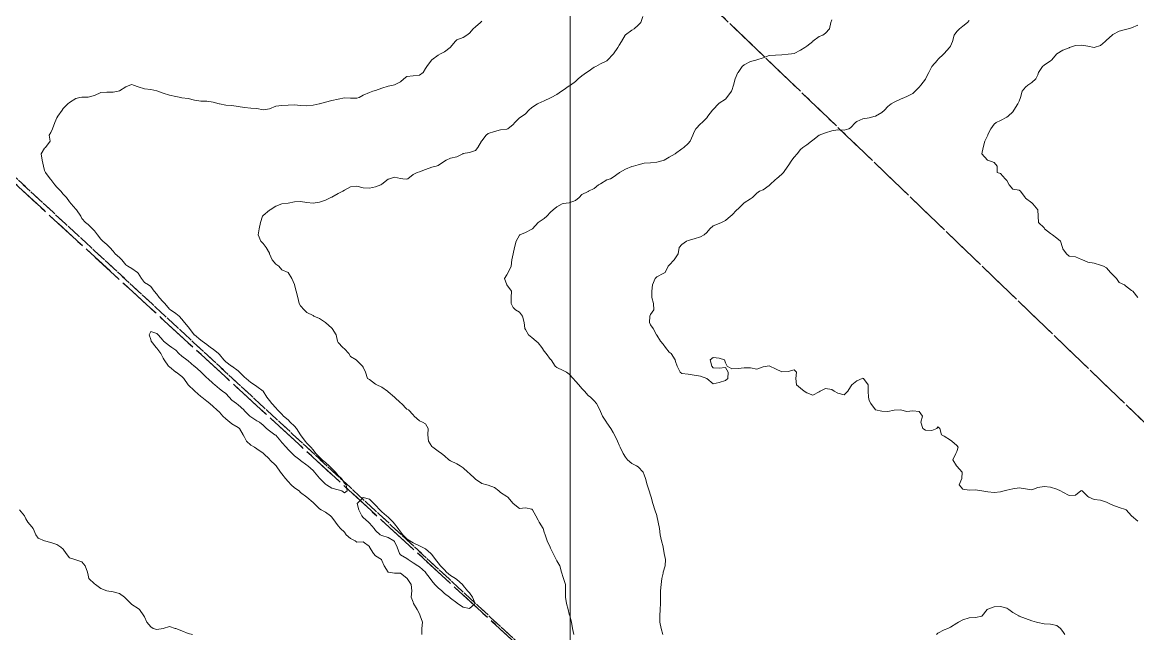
# Model space of a CAD drawing. Header units: centimetres. Extents: x 0 to 642158, y -847 to 649707.
# Drawn here: x 617723 to 617812.2, y 621317.3 to 621366.3 of the extents above; entities that cross this region are included whole.
import ezdxf

# ---------------------------------------------------------------- set-up
doc = ezdxf.new("R2010")
doc.units = ezdxf.units.CM
doc.header["$MEASUREMENT"] = 0
doc.linetypes.add('CENTERX2', pattern=[4, 2.5, -0.5, 0.5, -0.5])
doc.linetypes.add('JIS_02_0.7', pattern=[1.35, 0.75, -0.6])
for name, color, linetype, lineweight in [('MEV_grille', 254, 'Continuous', 9), ('WAL_parcellaire agricole', 7, 'JIS_02_0.7', 25), ('WAL_topographie 0.5', 253, 'Continuous', 20)]:
    doc.layers.add(name, color=color, linetype=linetype, lineweight=lineweight)
doc.layers.add('SPW_parcellaire cadastral', color=7, linetype='CENTERX2', lineweight=25, true_color=0xff0542)

# ---------------------------------------------------------------- blocks, each defined once
blk = doc.blocks.new('*U112')
at = {"layer": 'MEV_grille', "transparency": 33554687}
blk.add_lwpolyline([(0, 1825.476), (0, -1825.476)], dxfattribs=at)
blk = doc.blocks.new('*U113')
at = {"layer": 'MEV_grille', "color": 0, "linetype": 'ByBlock', "lineweight": -2, "transparency": 16777216}
blk.add_blockref('*U112', (2400, 0), dxfattribs=at)

msp = doc.modelspace()

# ---------------------------------------------------------------- linework, layer by layer
at = {"layer": 'SPW_parcellaire cadastral'}
for points in [[(617816.476, 621424.898), (617824.508, 621422.923), (617835.723, 621420.454), (617825.541, 621409.239), (617873.84, 621362.678), (617865.111, 621360.284), (617852.456, 621347.075), (617846.28, 621339.575), (617837.643, 621329.177), (617835.251, 621327.391), (617833.282, 621314.509), (617725.797, 621417.96), (617742.731, 621431.634), (617752.017, 621428.975), (617787.555, 621418.224), (617804.281, 621413.257), (617815.004, 621425.259), (617816.184, 621424.984), (617816.476, 621424.898)], [(617833.282, 621314.509), (617831.385, 621309.286), (617826.794, 621300.171), (617819.413, 621291.278), (617807.259, 621275.414), (617686.905, 621385.935), (617725.797, 621417.96), (617833.282, 621314.509)], [(617671.264, 621373.869), (617686.905, 621385.935), (617807.259, 621275.414), (617805.988, 621273.734), (617791.53, 621254.629), (617784.555, 621246.521), (617738.728, 621285.375), (617709.084, 621310.513), (617653.06, 621358.485), (617671.264, 621373.869)]]:
    msp.add_lwpolyline(points, dxfattribs=at)
at = {"layer": 'WAL_parcellaire agricole'}
for points in [[(617639.105, 621395.562), (617701.546, 621464.593), (617743, 621429.973), (617810.601, 621412.782), (617820.3, 621423.383), (617863.4, 621413.488), (617857.807, 621359.988), (617848.475, 621344.987), (617838.11, 621335.685), (617831.41, 621334.285), (617828.01, 621331.684), (617829.313, 621312.985), (617819.815, 621297.65), (617804.15, 621279.649), (617798.652, 621284.58), (617770.147, 621309.644), (617708.807, 621366.47), (617686.805, 621384.967), (617679.506, 621377.967), (617672.807, 621373.966), (617639.105, 621395.562)], [(617452.696, 621276.191), (617459.945, 621280.192), (617462.445, 621283.067), (617467.695, 621283.943), (617481.818, 621292.611), (617621.685, 621350.585), (617672.807, 621373.966), (617679.506, 621377.967), (617686.805, 621384.967), (617708.807, 621366.47), (617770.147, 621309.644), (617747.482, 621299.308), (617700.152, 621274.137), (617499.666, 621168.614), (617489.608, 621165.186), (617452.696, 621276.191)]]:
    msp.add_lwpolyline(points, dxfattribs=at)
at = {"layer": 'WAL_topographie 0.5'}
for points in [[(617759.75, 621366.375), (617759.644, 621366.25), (617759.25, 621365.917), (617759.064, 621365.75), (617758.75, 621365.417), (617758.554, 621365.25), (617758.25, 621365.069), (617757.75, 621364.867), (617757.616, 621364.75), (617757.25, 621364.281), (617757.223, 621364.25), (617756.75, 621363.907), (617756.43, 621363.75), (617756.25, 621363.652), (617755.75, 621363.276), (617755.724, 621363.25), (617755.348, 621362.75), (617755.25, 621362.571), (617755.05, 621362.25), (617754.75, 621362.054), (617754.25, 621361.993), (617753.75, 621361.934), (617753.519, 621361.75), (617753.25, 621361.506), (617752.75, 621361.269), (617752.659, 621361.25), (617752.25, 621361.163), (617751.75, 621360.995), (617751.25, 621360.814), (617751.036, 621360.75), (617750.75, 621360.668), (617750.25, 621360.433), (617749.924, 621360.25), (617749.75, 621360.193), (617749.25, 621360.19), (617748.75, 621360.218), (617748.25, 621360.133), (617747.75, 621360.004), (617747.25, 621359.894), (617746.75, 621359.757), (617746.719, 621359.75), (617746.25, 621359.638), (617745.75, 621359.578), (617745.25, 621359.602), (617744.75, 621359.661), (617744.25, 621359.641), (617743.75, 621359.618), (617743.25, 621359.57), (617742.75, 621359.336), (617742.25, 621359.272), (617741.75, 621359.375), (617741.25, 621359.405), (617740.75, 621359.442), (617740.25, 621359.544), (617739.75, 621359.604), (617739.25, 621359.651), (617738.75, 621359.743), (617738.725, 621359.75), (617738.25, 621359.888), (617737.75, 621359.966), (617737.25, 621359.969), (617736.75, 621360.047), (617736.25, 621360.167), (617735.75, 621360.229), (617735.659, 621360.25), (617735.25, 621360.333), (617734.75, 621360.445), (617734.25, 621360.589), (617733.815, 621360.75), (617733.75, 621360.78), (617733.25, 621360.905), (617732.75, 621360.956), (617732.25, 621361.113), (617731.861, 621361.25), (617731.75, 621361.286), (617731.568, 621361.25), (617731.25, 621361.12), (617730.75, 621360.786), (617730.639, 621360.75), (617730.25, 621360.677), (617729.75, 621360.682), (617729.25, 621360.667), (617728.75, 621360.412), (617728.25, 621360.284), (617727.75, 621360.279), (617727.583, 621360.25), (617727.25, 621360.169), (617726.75, 621359.857), (617726.619, 621359.75), (617726.25, 621359.381), (617726.171, 621359.25), (617725.814, 621358.75), (617725.75, 621358.625), (617725.59, 621358.25), (617725.398, 621357.75), (617725.25, 621357.442), (617725.125, 621357.25), (617725.2, 621356.75), (617724.818, 621356.25), (617724.75, 621356.187), (617724.494, 621355.75), (617724.57, 621355.25), (617724.658, 621354.75), (617724.75, 621354.422), (617724.831, 621354.25), (617725.211, 621353.75), (617725.25, 621353.696), (617725.587, 621353.25), (617725.75, 621353.085), (617726.047, 621352.75), (617726.25, 621352.526), (617726.514, 621352.25), (617726.75, 621351.903), (617726.872, 621351.75), (617727.25, 621351.31), (617727.301, 621351.25), (617727.65, 621350.75), (617727.75, 621350.569), (617728.044, 621350.25), (617728.25, 621350.086), (617728.602, 621349.75), (617728.75, 621349.592), (617728.997, 621349.25), (617729.25, 621348.905), (617729.414, 621348.75), (617729.75, 621348.497), (617729.987, 621348.25), (617730.25, 621347.942), (617730.417, 621347.75), (617730.75, 621347.438), (617730.95, 621347.25), (617731.25, 621346.855), (617731.408, 621346.75), (617731.75, 621346.559), (617732.187, 621346.25), (617732.25, 621346.193), (617732.517, 621345.75), (617732.75, 621345.453), (617733.061, 621345.25), (617733.25, 621345.121), (617733.535, 621344.75), (617733.75, 621344.5), (617733.93, 621344.25), (617734.25, 621343.903), (617734.381, 621343.75), (617734.75, 621343.318), (617734.836, 621343.25), (617735.25, 621342.958), (617735.515, 621342.75), (617735.75, 621342.509), (617735.963, 621342.25), (617736.25, 621341.887), (617736.361, 621341.75), (617736.74, 621341.25), (617736.75, 621341.241), (617737.25, 621340.826), (617737.364, 621340.75), (617737.75, 621340.468), (617738.043, 621340.25), (617738.25, 621340.107), (617738.667, 621339.75), (617738.75, 621339.67), (617739.112, 621339.25), (617739.25, 621339.1), (617739.717, 621338.75), (617739.75, 621338.73), (617740.25, 621338.369), (617740.363, 621338.25), (617740.75, 621337.859), (617740.878, 621337.75), (617741.25, 621337.445), (617741.556, 621337.25), (617741.75, 621337.109), (617742.25, 621336.75), (617742.25, 621336.75), (617742.554, 621336.25), (617742.75, 621335.996), (617742.934, 621335.75), (617743.25, 621335.417), (617743.404, 621335.25), (617743.75, 621334.89), (617743.886, 621334.75), (617744.25, 621334.442), (617744.423, 621334.25), (617744.75, 621333.927), (617744.921, 621333.75), (617745.25, 621333.25), (617745.25, 621333.25), (617745.604, 621332.75), (617745.75, 621332.573), (617746.068, 621332.25), (617746.25, 621332.056), (617746.466, 621331.75), (617746.75, 621331.459), (617746.967, 621331.25), (617747.25, 621331.026), (617747.524, 621330.75), (617747.75, 621330.541), (617748.032, 621330.25), (617748.25, 621329.993), (617748.513, 621329.75), (617748.75, 621329.383), (617748.883, 621329.25), (617748.964, 621328.75), (617748.75, 621328.589), (617748.536, 621328.75), (617748.25, 621328.836), (617747.75, 621328.98), (617747.321, 621329.25), (617747.25, 621329.292), (617746.779, 621329.75), (617746.75, 621329.786), (617746.368, 621330.25), (617746.25, 621330.382), (617745.815, 621330.75), (617745.75, 621330.81), (617745.25, 621331.193), (617745.172, 621331.25), (617744.75, 621331.56), (617744.583, 621331.75), (617744.25, 621332.08), (617744.094, 621332.25), (617743.75, 621332.633), (617743.656, 621332.75), (617743.25, 621333.208), (617743.188, 621333.25), (617742.75, 621333.555), (617742.525, 621333.75), (617742.25, 621334.01), (617741.955, 621334.25), (617741.75, 621334.374), (617741.25, 621334.678), (617741.172, 621334.75), (617740.75, 621335.178), (617740.692, 621335.25), (617740.25, 621335.645), (617740.103, 621335.75), (617739.75, 621336.029), (617739.531, 621336.25), (617739.25, 621336.543), (617738.99, 621336.75), (617738.75, 621336.92), (617738.384, 621337.25), (617738.25, 621337.358), (617737.821, 621337.75), (617737.75, 621337.817), (617737.288, 621338.25), (617737.25, 621338.285), (617736.75, 621338.734), (617736.735, 621338.75), (617736.25, 621339.167), (617736.151, 621339.25), (617735.75, 621339.555), (617735.5, 621339.75), (617735.25, 621340.016), (617734.937, 621340.25), (617734.75, 621340.362), (617734.287, 621340.75), (617734.25, 621340.788), (617733.843, 621341.25), (617733.75, 621341.353), (617733.25, 621341.515), (617733.125, 621341.25), (617733.25, 621340.875), (617733.3, 621340.75), (617733.674, 621340.25), (617733.75, 621340.181), (617734.073, 621339.75), (617734.25, 621339.396), (617734.33, 621339.25), (617734.687, 621338.75), (617734.75, 621338.677), (617735.25, 621338.275), (617735.283, 621338.25), (617735.75, 621337.917), (617735.909, 621337.75), (617736.25, 621337.25), (617736.25, 621337.25), (617736.75, 621336.764), (617736.769, 621336.75), (617737.25, 621336.319), (617737.341, 621336.25), (617737.75, 621335.94), (617737.97, 621335.75), (617738.25, 621335.509), (617738.538, 621335.25), (617738.75, 621335.054), (617739.024, 621334.75), (617739.25, 621334.531), (617739.571, 621334.25), (617739.75, 621334.118), (617740.25, 621333.843), (617740.353, 621333.75), (617740.66, 621333.25), (617740.75, 621333.054), (617740.917, 621332.75), (617741.25, 621332.424), (617741.563, 621332.25), (617741.75, 621332.135), (617742.25, 621331.785), (617742.287, 621331.75), (617742.75, 621331.287), (617742.794, 621331.25), (617743.25, 621330.794), (617743.291, 621330.75), (617743.647, 621330.25), (617743.75, 621330.132), (617744.027, 621329.75), (617744.25, 621329.511), (617744.485, 621329.25), (617744.75, 621329.005), (617745.125, 621328.75), (617745.25, 621328.632), (617745.75, 621328.25), (617745.75, 621328.25), (617746.25, 621327.833), (617746.319, 621327.75), (617746.75, 621327.319), (617746.883, 621327.25), (617747.25, 621327.046), (617747.65, 621326.75), (617747.75, 621326.645), (617748.038, 621326.25), (617748.25, 621325.945), (617748.445, 621325.75), (617748.75, 621325.445), (617748.896, 621325.25), (617749.25, 621324.957), (617749.603, 621324.75), (617749.75, 621324.646), (617750.25, 621324.667), (617750.75, 621324.296), (617750.771, 621324.25), (617751.066, 621323.75), (617751.25, 621323.556), (617751.708, 621323.25), (617751.75, 621323.194), (617751.924, 621322.75), (617752.25, 621322.25), (617752.25, 621322.25), (617752.75, 621322.17), (617753.25, 621322.178), (617753.75, 621321.77), (617753.763, 621321.75), (617754.105, 621321.25), (617754.15, 621320.75), (617754.083, 621320.25), (617754.25, 621319.841), (617754.281, 621319.75), (617754.578, 621319.25), (617754.75, 621318.917), (617754.821, 621318.75), (617755.011, 621318.25), (617754.957, 621317.75), (617754.935, 621317.25)], [(617772.639, 621366.75), (617772.47, 621366.25), (617772.25, 621366.06), (617771.929, 621365.75), (617771.75, 621365.641), (617771.25, 621365.286), (617771.215, 621365.25), (617770.929, 621364.75), (617770.75, 621364.458), (617770.634, 621364.25), (617770.284, 621363.75), (617770.25, 621363.713), (617769.808, 621363.25), (617769.75, 621363.199), (617769.25, 621362.944), (617768.861, 621362.75), (617768.75, 621362.69), (617768.25, 621362.332), (617768.118, 621362.25), (617767.75, 621361.978), (617767.466, 621361.75), (617767.25, 621361.534), (617766.846, 621361.25), (617766.75, 621361.198), (617766.25, 621360.85), (617766.121, 621360.75), (617765.75, 621360.49), (617765.288, 621360.25), (617765.25, 621360.231), (617764.75, 621359.978), (617764.25, 621359.767), (617764.211, 621359.75), (617763.75, 621359.448), (617763.5, 621359.25), (617763.25, 621358.947), (617762.982, 621358.75), (617762.75, 621358.615), (617762.378, 621358.25), (617762.25, 621358.083), (617761.836, 621357.75), (617761.75, 621357.708), (617761.25, 621357.671), (617760.75, 621357.536), (617760.25, 621357.361), (617760.104, 621357.25), (617759.75, 621356.797), (617759.725, 621356.75), (617759.425, 621356.25), (617759.25, 621356.012), (617758.75, 621355.857), (617758.25, 621355.764), (617758.229, 621355.75), (617757.75, 621355.505), (617757.25, 621355.386), (617756.893, 621355.25), (617756.75, 621355.167), (617756.25, 621354.816), (617756.094, 621354.75), (617755.75, 621354.664), (617755.25, 621354.493), (617754.75, 621354.305), (617754.566, 621354.25), (617754.25, 621354.096), (617753.814, 621353.75), (617753.75, 621353.714), (617753.417, 621353.75), (617753.25, 621353.771), (617752.75, 621353.863), (617752.35, 621353.75), (617752.25, 621353.707), (617751.75, 621353.318), (617751.654, 621353.25), (617751.25, 621353.098), (617750.75, 621352.996), (617750.25, 621353.031), (617749.75, 621353.152), (617749.25, 621353.114), (617748.75, 621352.826), (617748.625, 621352.75), (617748.25, 621352.567), (617747.75, 621352.284), (617747.678, 621352.25), (617747.25, 621352.041), (617746.75, 621351.885), (617746.25, 621351.788), (617745.75, 621351.837), (617745.25, 621351.917), (617744.75, 621351.906), (617744.25, 621351.802), (617743.75, 621351.75), (617743.75, 621351.75), (617743.25, 621351.55), (617742.821, 621351.25), (617742.75, 621351.225), (617742.25, 621350.8), (617742.2, 621350.75), (617742.04, 621350.25), (617741.927, 621349.75), (617741.859, 621349.25), (617742.066, 621348.75), (617742.25, 621348.566), (617742.5, 621348.25), (617742.75, 621347.788), (617742.764, 621347.75), (617742.974, 621347.25), (617743.25, 621346.917), (617743.5, 621346.75), (617743.75, 621346.464), (617744.25, 621346.25), (617744.25, 621346.25), (617744.546, 621345.75), (617744.75, 621345.292), (617744.764, 621345.25), (617744.9, 621344.75), (617745.013, 621344.25), (617745.133, 621343.75), (617745.25, 621343.566), (617745.523, 621343.25), (617745.75, 621343.05), (617746.25, 621342.8), (617746.309, 621342.75), (617746.75, 621342.547), (617747.228, 621342.25), (617747.25, 621342.239), (617747.75, 621341.784), (617747.783, 621341.75), (617748.097, 621341.25), (617748.203, 621340.75), (617748.25, 621340.65), (617748.631, 621340.25), (617748.75, 621340.141), (617749.096, 621339.75), (617749.25, 621339.528), (617749.704, 621339.25), (617749.75, 621339.205), (617750.205, 621338.75), (617750.25, 621338.65), (617750.45, 621338.25), (617750.607, 621337.75), (617750.75, 621337.667), (617751.25, 621337.3), (617751.341, 621337.25), (617751.75, 621337.054), (617752.187, 621336.75), (617752.25, 621336.687), (617752.75, 621336.267), (617752.768, 621336.25), (617753.25, 621335.815), (617753.317, 621335.75), (617753.75, 621335.302), (617753.875, 621335.25), (617754.25, 621334.841), (617754.333, 621334.75), (617754.75, 621334.365), (617755, 621334.25), (617755.25, 621334.114), (617755.45, 621333.75), (617755.425, 621333.25), (617755.489, 621332.75), (617755.75, 621332.321), (617755.821, 621332.25), (617756.25, 621331.934), (617756.519, 621331.75), (617756.75, 621331.55), (617757.096, 621331.25), (617757.25, 621331.163), (617757.75, 621330.917), (617758.019, 621330.75), (617758.25, 621330.6), (617758.618, 621330.25), (617758.75, 621330.141), (617759.178, 621329.75), (617759.25, 621329.7), (617759.75, 621329.356), (617760.139, 621329.25), (617760.25, 621329.225), (617760.75, 621329.036), (617761.114, 621328.75), (617761.25, 621328.625), (617761.75, 621328.313), (617761.827, 621328.25), (617762.25, 621327.75), (617762.25, 621327.75), (617762.75, 621327.341), (617763.25, 621327.412), (617763.75, 621327.304), (617763.799, 621327.25), (617764.059, 621326.75), (617764.25, 621326.404), (617764.343, 621326.25), (617764.653, 621325.75), (617764.75, 621325.459), (617764.808, 621325.25), (617764.989, 621324.75), (617765.222, 621324.25), (617765.25, 621324.171), (617765.466, 621323.75), (617765.706, 621323.25), (617765.75, 621323.167), (617765.983, 621322.75), (617766.122, 621322.25), (617766.25, 621321.827), (617766.282, 621321.75), (617766.438, 621321.25), (617766.454, 621320.75), (617766.455, 621320.25), (617766.517, 621319.75), (617766.645, 621319.25), (617766.75, 621318.875), (617766.792, 621318.75), (617766.911, 621318.25), (617767.007, 621317.75), (617767.098, 621317.25)], [(617787.75, 621366.472), (617787.681, 621366.25), (617787.567, 621365.75), (617787.25, 621365.398), (617787.04, 621365.25), (617786.75, 621365.128), (617786.25, 621364.765), (617786.233, 621364.75), (617785.75, 621364.361), (617785.596, 621364.25), (617785.25, 621364.046), (617784.75, 621363.783), (617784.536, 621363.75), (617784.25, 621363.715), (617783.75, 621363.676), (617783.25, 621363.639), (617782.75, 621363.62), (617782.25, 621363.42), (617781.75, 621363.272), (617781.671, 621363.25), (617781.25, 621363.139), (617780.75, 621362.869), (617780.571, 621362.75), (617780.25, 621362.268), (617780.238, 621362.25), (617780.02, 621361.75), (617779.883, 621361.25), (617779.75, 621360.821), (617779.73, 621360.75), (617779.356, 621360.25), (617779.25, 621360.134), (617778.75, 621359.813), (617778.68, 621359.75), (617778.25, 621359.299), (617778.212, 621359.25), (617777.841, 621358.75), (617777.75, 621358.632), (617777.379, 621358.25), (617777.25, 621358.143), (617776.883, 621357.75), (617776.75, 621357.51), (617776.632, 621357.25), (617776.433, 621356.75), (617776.25, 621356.562), (617775.912, 621356.25), (617775.75, 621356.139), (617775.25, 621355.773), (617775.217, 621355.75), (617774.75, 621355.47), (617774.342, 621355.25), (617774.25, 621355.208), (617773.75, 621355.072), (617773.25, 621355.037), (617772.75, 621354.99), (617772.25, 621354.863), (617771.875, 621354.75), (617771.75, 621354.724), (617771.25, 621354.529), (617770.763, 621354.25), (617770.75, 621354.236), (617770.25, 621353.864), (617770.039, 621353.75), (617769.75, 621353.65), (617769.25, 621353.35), (617769.095, 621353.25), (617768.75, 621352.972), (617768.279, 621352.75), (617768.25, 621352.74), (617767.75, 621352.475), (617767.525, 621352.25), (617767.25, 621352), (617766.75, 621351.833), (617766.25, 621351.775), (617766.185, 621351.75), (617765.75, 621351.506), (617765.45, 621351.25), (617765.25, 621351.061), (617764.947, 621350.75), (617764.75, 621350.558), (617764.25, 621350.25), (617764.25, 621350.25), (617763.8, 621349.75), (617763.75, 621349.703), (617763.25, 621349.458), (617762.781, 621349.25), (617762.75, 621349.227), (617762.488, 621348.75), (617762.361, 621348.25), (617762.25, 621347.75), (617762.25, 621347.75), (617762.152, 621347.25), (617762.102, 621346.75), (617761.852, 621346.25), (617761.75, 621346.05), (617761.553, 621345.75), (617761.75, 621345.25), (617761.75, 621345.25), (617762.121, 621344.75), (617762.083, 621344.25), (617762.091, 621343.75), (617762.25, 621343.432), (617762.45, 621343.25), (617762.75, 621343.062), (617763.013, 621342.75), (617763.136, 621342.25), (617763.194, 621341.75), (617763.25, 621341.676), (617763.485, 621341.25), (617763.75, 621341.033), (617764.09, 621340.75), (617764.25, 621340.61), (617764.561, 621340.25), (617764.75, 621339.938), (617764.889, 621339.75), (617765.25, 621339.286), (617765.287, 621339.25), (617765.625, 621338.75), (617765.75, 621338.636), (617766.25, 621338.39), (617766.519, 621338.25), (617766.75, 621338.104), (617767.052, 621337.75), (617767.25, 621337.548), (617767.514, 621337.25), (617767.75, 621336.966), (617767.961, 621336.75), (617768.25, 621336.389), (617768.435, 621336.25), (617768.75, 621335.957), (617768.917, 621335.75), (617769.191, 621335.25), (617769.25, 621335.117), (617769.417, 621334.75), (617769.715, 621334.25), (617769.75, 621334.215), (617770.064, 621333.75), (617770.25, 621333.442), (617770.364, 621333.25), (617770.596, 621332.75), (617770.75, 621332.417), (617770.831, 621332.25), (617771.056, 621331.75), (617771.25, 621331.45), (617771.393, 621331.25), (617771.75, 621330.958), (617772.129, 621330.75), (617772.25, 621330.684), (617772.664, 621330.25), (617772.75, 621330.03), (617772.836, 621329.75), (617772.973, 621329.25), (617773.15, 621328.75), (617773.25, 621328.417), (617773.306, 621328.25), (617773.422, 621327.75), (617773.599, 621327.25), (617773.75, 621326.786), (617773.76, 621326.75), (617773.852, 621326.25), (617773.955, 621325.75), (617774.028, 621325.25), (617774.135, 621324.75), (617774.25, 621324.283), (617774.257, 621324.25), (617774.353, 621323.75), (617774.448, 621323.25), (617774.408, 621322.75), (617774.268, 621322.25), (617774.25, 621322.167), (617774.157, 621321.75), (617774.091, 621321.25), (617774.04, 621320.75), (617774.043, 621320.25), (617774.053, 621319.75), (617774.031, 621319.25), (617773.997, 621318.75), (617774.006, 621318.25), (617774.111, 621317.75), (617774.226, 621317.25)], [(617798.75, 621366.412), (617798.607, 621366.25), (617798.25, 621365.962), (617797.961, 621365.75), (617797.75, 621365.55), (617797.539, 621365.25), (617797.425, 621364.75), (617797.25, 621364.357), (617797.169, 621364.25), (617796.75, 621363.766), (617796.726, 621363.75), (617796.25, 621363.296), (617796.219, 621363.25), (617795.772, 621362.75), (617795.75, 621362.724), (617795.516, 621362.25), (617795.262, 621361.75), (617795.25, 621361.731), (617794.868, 621361.25), (617794.75, 621361.09), (617794.423, 621360.75), (617794.25, 621360.577), (617793.75, 621360.342), (617793.567, 621360.25), (617793.25, 621360.112), (617792.75, 621359.889), (617792.5, 621359.75), (617792.25, 621359.546), (617791.976, 621359.25), (617791.75, 621359.053), (617791.25, 621358.758), (617791.222, 621358.75), (617790.75, 621358.621), (617790.25, 621358.537), (617789.75, 621358.321), (617789.657, 621358.25), (617789.25, 621357.823), (617789.107, 621357.75), (617788.75, 621357.651), (617788.25, 621357.663), (617787.75, 621357.586), (617787.25, 621357.414), (617786.75, 621357.25), (617786.75, 621357.25), (617786.25, 621356.852), (617786.121, 621356.75), (617785.75, 621356.473), (617785.45, 621356.25), (617785.25, 621356.079), (617784.974, 621355.75), (617784.75, 621355.482), (617784.552, 621355.25), (617784.25, 621354.782), (617784.229, 621354.75), (617783.893, 621354.25), (617783.75, 621354.12), (617783.325, 621353.75), (617783.25, 621353.682), (617782.798, 621353.25), (617782.75, 621353.199), (617782.25, 621352.872), (617781.975, 621352.75), (617781.75, 621352.589), (617781.398, 621352.25), (617781.25, 621352.132), (617780.75, 621351.818), (617780.664, 621351.75), (617780.25, 621351.347), (617780.155, 621351.25), (617779.75, 621350.833), (617779.65, 621350.75), (617779.25, 621350.407), (617778.927, 621350.25), (617778.75, 621350.173), (617778.25, 621349.986), (617777.993, 621349.75), (617777.75, 621349.454), (617777.554, 621349.25), (617777.25, 621349.09), (617776.75, 621348.935), (617776.25, 621348.809), (617776.115, 621348.75), (617775.75, 621348.486), (617775.538, 621348.25), (617775.447, 621347.75), (617775.25, 621347.425), (617775.133, 621347.25), (617774.75, 621346.839), (617774.669, 621346.75), (617774.427, 621346.25), (617774.25, 621346.156), (617773.75, 621345.886), (617773.614, 621345.75), (617773.413, 621345.25), (617773.359, 621344.75), (617773.343, 621344.25), (617773.476, 621343.75), (617773.5, 621343.25), (617773.25, 621342.882), (617773.197, 621342.75), (617773.156, 621342.25), (617773.25, 621342.058), (617773.461, 621341.75), (617773.736, 621341.25), (617773.75, 621341.225), (617774.056, 621340.75), (617774.25, 621340.5), (617774.457, 621340.25), (617774.75, 621339.864), (617774.889, 621339.75), (617775.221, 621339.25), (617775.25, 621339.125), (617775.386, 621338.75), (617775.613, 621338.25), (617775.75, 621338.167), (617776.25, 621338.103), (617776.75, 621338.009), (617777.25, 621337.95), (617777.75, 621337.75), (617777.75, 621337.75), (617778.25, 621337.327), (617778.75, 621337.444), (617779.25, 621337.583), (617779.438, 621337.75), (617779.464, 621338.25), (617779.25, 621338.625), (617778.75, 621338.594), (617778.25, 621338.617), (617778.15, 621338.75), (617778.017, 621339.25), (617778.25, 621339.434), (617778.75, 621339.386), (617779.179, 621339.25), (617779.25, 621339), (617779.375, 621338.75), (617779.75, 621338.536), (617780.25, 621338.55), (617780.75, 621338.614), (617781.25, 621338.603), (617781.75, 621338.5), (617782.25, 621338.679), (617782.583, 621338.75), (617782.75, 621338.766), (617782.806, 621338.75), (617783.25, 621338.528), (617783.75, 621338.276), (617784.25, 621338.306), (617784.75, 621338.438), (617784.938, 621338.25), (617784.875, 621337.75), (617784.938, 621337.25), (617785.25, 621336.987), (617785.55, 621336.75), (617785.75, 621336.6), (617786.25, 621336.408), (617786.75, 621336.697), (617786.833, 621336.75), (617787.25, 621336.95), (617787.75, 621336.869), (617787.942, 621336.75), (617788.25, 621336.576), (617788.75, 621336.45), (617789.05, 621336.75), (617789.25, 621337.083), (617789.357, 621337.25), (617789.75, 621337.555), (617790.188, 621337.75), (617790.25, 621337.77), (617790.279, 621337.75), (617790.662, 621337.25), (617790.678, 621336.75), (617790.685, 621336.25), (617790.75, 621336), (617790.875, 621335.75), (617791.25, 621335.25), (617791.25, 621335.25), (617791.75, 621335.139), (617792.25, 621335.105), (617792.75, 621335.221), (617793.25, 621335.235), (617793.75, 621335.12), (617794.25, 621335.163), (617794.75, 621335.111), (617795.01, 621334.75), (617794.883, 621334.25), (617795.03, 621333.75), (617795.25, 621333.628), (617795.75, 621333.6), (617796.159, 621333.75), (617796.25, 621333.875), (617796.393, 621333.75), (617796.523, 621333.25), (617796.75, 621333.131), (617797.25, 621332.818), (617797.357, 621332.75), (617797.75, 621332.383), (617797.855, 621332.25), (617797.75, 621331.917), (617797.694, 621331.75), (617797.44, 621331.25), (617797.721, 621330.75), (617797.75, 621330.727), (617798.187, 621330.25), (617798.15, 621329.75), (617797.94, 621329.25), (617798.25, 621328.889), (617798.75, 621328.825), (617799.25, 621328.85), (617799.75, 621328.75), (617799.75, 621328.75), (617800.25, 621328.669), (617800.75, 621328.617), (617801.25, 621328.69), (617801.55, 621328.75), (617801.75, 621328.807), (617802.25, 621328.917), (617802.75, 621329.006), (617803.25, 621328.921), (617803.75, 621328.833), (617804.25, 621329.039), (617804.75, 621329.118), (617805.25, 621329.059), (617805.75, 621328.896), (617806.068, 621328.75), (617806.25, 621328.647), (617806.75, 621328.379), (617807.25, 621328.41), (617807.697, 621328.75), (617807.75, 621328.779), (617807.79, 621328.75), (617808.25, 621328.308), (617808.322, 621328.25), (617808.75, 621328.054), (617809.25, 621328.011), (617809.75, 621327.854), (617809.95, 621327.75), (617810.25, 621327.611), (617810.75, 621327.439), (617811.25, 621327.279), (617811.315, 621327.25), (617811.75, 621326.75), (617811.75, 621326.75), (617812.25, 621326.325)], [(617812.25, 621366.034), (617811.75, 621365.824), (617811.485, 621365.75), (617811.25, 621365.694), (617810.75, 621365.571), (617810.25, 621365.294), (617810.189, 621365.25), (617809.75, 621364.847), (617809.644, 621364.75), (617809.25, 621364.408), (617808.75, 621364.262), (617808.25, 621364.37), (617807.75, 621364.446), (617807.25, 621364.423), (617806.776, 621364.25), (617806.75, 621364.241), (617806.25, 621364.046), (617805.75, 621363.75), (617805.75, 621363.75), (617805.331, 621363.25), (617805.25, 621363.199), (617804.75, 621362.853), (617804.622, 621362.75), (617804.301, 621362.25), (617804.25, 621362.074), (617804.083, 621361.75), (617803.75, 621361.453), (617803.438, 621361.25), (617803.25, 621361.095), (617802.98, 621360.75), (617802.868, 621360.25), (617802.75, 621359.95), (617802.639, 621359.75), (617802.327, 621359.25), (617802.25, 621359.119), (617801.864, 621358.75), (617801.75, 621358.667), (617801.25, 621358.411), (617800.904, 621358.25), (617800.75, 621358.132), (617800.49, 621357.75), (617800.25, 621357.288), (617800.233, 621357.25), (617799.99, 621356.75), (617799.869, 621356.25), (617799.75, 621355.75), (617800.205, 621355.25), (617800.25, 621355.225), (617800.75, 621355.062), (617801, 621354.75), (617801, 621354.25), (617801.25, 621354.159), (617801.625, 621353.75), (617801.75, 621353.613), (617801.96, 621353.25), (617802.25, 621352.906), (617802.75, 621352.829), (617802.85, 621352.75), (617803.221, 621352.25), (617803.25, 621352.204), (617803.75, 621351.813), (617803.833, 621351.75), (617804.25, 621351.25), (617804.25, 621351.25), (617804.275, 621350.75), (617804.283, 621350.25), (617804.75, 621349.813), (617804.782, 621349.75), (617805.25, 621349.358), (617805.404, 621349.25), (617805.75, 621349), (617806.06, 621348.75), (617806.21, 621348.25), (617806.25, 621348.143), (617806.539, 621347.75), (617806.75, 621347.55), (617807.25, 621347.5), (617807.75, 621347.276), (617807.812, 621347.25), (617808.25, 621347.083), (617808.75, 621346.989), (617809.25, 621346.837), (617809.5, 621346.75), (617809.75, 621346.617), (617810.055, 621346.25), (617810.25, 621346.055), (617810.539, 621345.75), (617810.75, 621345.442), (617811.167, 621345.25), (617811.25, 621345.188), (617811.75, 621344.806), (617811.833, 621344.75), (617812.25, 621344.25)], [(617759.204, 621319.75), (617758.75, 621319.331), (617758.25, 621319.453), (617757.807, 621319.75), (617757.75, 621319.798), (617757.25, 621320.178), (617757.154, 621320.25), (617756.75, 621320.553), (617756.545, 621320.75), (617756.25, 621321.003), (617755.981, 621321.25), (617755.75, 621321.566), (617755.608, 621321.75), (617755.25, 621322.232), (617755.236, 621322.25), (617754.75, 621322.676), (617754.63, 621322.75), (617754.25, 621322.991), (617753.856, 621323.25), (617753.75, 621323.33), (617753.25, 621323.647), (617753.152, 621323.75), (617752.976, 621324.25), (617752.75, 621324.702), (617752.716, 621324.75), (617752.25, 621325.013), (617751.75, 621325.174), (617751.615, 621325.25), (617751.25, 621325.571), (617751.129, 621325.75), (617750.75, 621326.177), (617750.687, 621326.25), (617750.25, 621326.627), (617750.143, 621326.75), (617749.893, 621327.25), (617749.778, 621327.75), (617750.25, 621328.235), (617750.75, 621328.08), (617751.111, 621327.75), (617751.25, 621327.606), (617751.588, 621327.25), (617751.75, 621327.072), (617752.127, 621326.75), (617752.25, 621326.64), (617752.654, 621326.25), (617752.75, 621326.119), (617753.054, 621325.75), (617753.25, 621325.481), (617753.437, 621325.25), (617753.75, 621324.927), (617753.99, 621324.75), (617754.25, 621324.606), (617754.75, 621324.365), (617754.965, 621324.25), (617755.25, 621324.105), (617755.672, 621323.75), (617755.75, 621323.654), (617756.047, 621323.25), (617756.25, 621322.991), (617756.446, 621322.75), (617756.75, 621322.44), (617756.929, 621322.25), (617757.25, 621321.988), (617757.633, 621321.75), (617757.75, 621321.668), (617758.195, 621321.25), (617758.25, 621321.185), (617758.602, 621320.75), (617758.75, 621320.58), (617759.004, 621320.25), (617759.204, 621319.75)], [(617722.75, 621327.227), (617723.139, 621326.75), (617723.25, 621326.519), (617723.425, 621326.25), (617723.75, 621325.889), (617723.833, 621325.75), (617724.053, 621325.25), (617724.25, 621324.967), (617724.75, 621324.75), (617724.75, 621324.75), (617725.25, 621324.621), (617725.75, 621324.45), (617726.062, 621324.25), (617726.25, 621324.083), (617726.49, 621323.75), (617726.75, 621323.389), (617727.167, 621323.25), (617727.25, 621323.232), (617727.75, 621323.063), (617728.009, 621322.75), (617728.2, 621322.25), (617728.25, 621322), (617728.302, 621321.75), (617728.75, 621321.317), (617728.821, 621321.25), (617729.25, 621320.942), (617729.75, 621320.75), (617729.75, 621320.75), (617730.25, 621320.675), (617730.75, 621320.55), (617731.15, 621320.25), (617731.25, 621320.139), (617731.654, 621319.75), (617731.75, 621319.664), (617732.25, 621319.333), (617732.355, 621319.25), (617732.697, 621318.75), (617732.75, 621318.659), (617732.938, 621318.25), (617733.25, 621317.875), (617733.458, 621317.75), (617733.75, 621317.66), (617734.25, 621317.75), (617734.25, 621317.75), (617734.75, 621317.895), (617735.2, 621317.75), (617735.25, 621317.739), (617735.75, 621317.556), (617736.25, 621317.341), (617736.583, 621317.25)], [(617796.125, 621317.25), (617796.25, 621317.353), (617796.75, 621317.631), (617797.042, 621317.75), (617797.25, 621317.841), (617797.75, 621318.165), (617797.904, 621318.25), (617798.25, 621318.441), (617798.75, 621318.595), (617799.25, 621318.631), (617799.75, 621318.726), (617799.786, 621318.75), (617800.198, 621319.25), (617800.25, 621319.288), (617800.75, 621319.481), (617801.25, 621319.495), (617801.75, 621319.354), (617801.935, 621319.25), (617802.25, 621319.007), (617802.724, 621318.75), (617802.75, 621318.736), (617803.25, 621318.529), (617803.75, 621318.35), (617804.139, 621318.25), (617804.25, 621318.218), (617804.75, 621318.103), (617805.25, 621318.083), (617805.75, 621317.986), (617806.067, 621317.75), (617806.25, 621317.5), (617806.411, 621317.25)]]:
    msp.add_lwpolyline(points, dxfattribs=at)

# ---------------------------------------------------------------- block references
at = {"layer": 'MEV_grille', "transparency": 33554687}
msp.add_blockref('*U113', (615366.814, 620593.644), dxfattribs=at)

doc.saveas('drawing.dxf')
